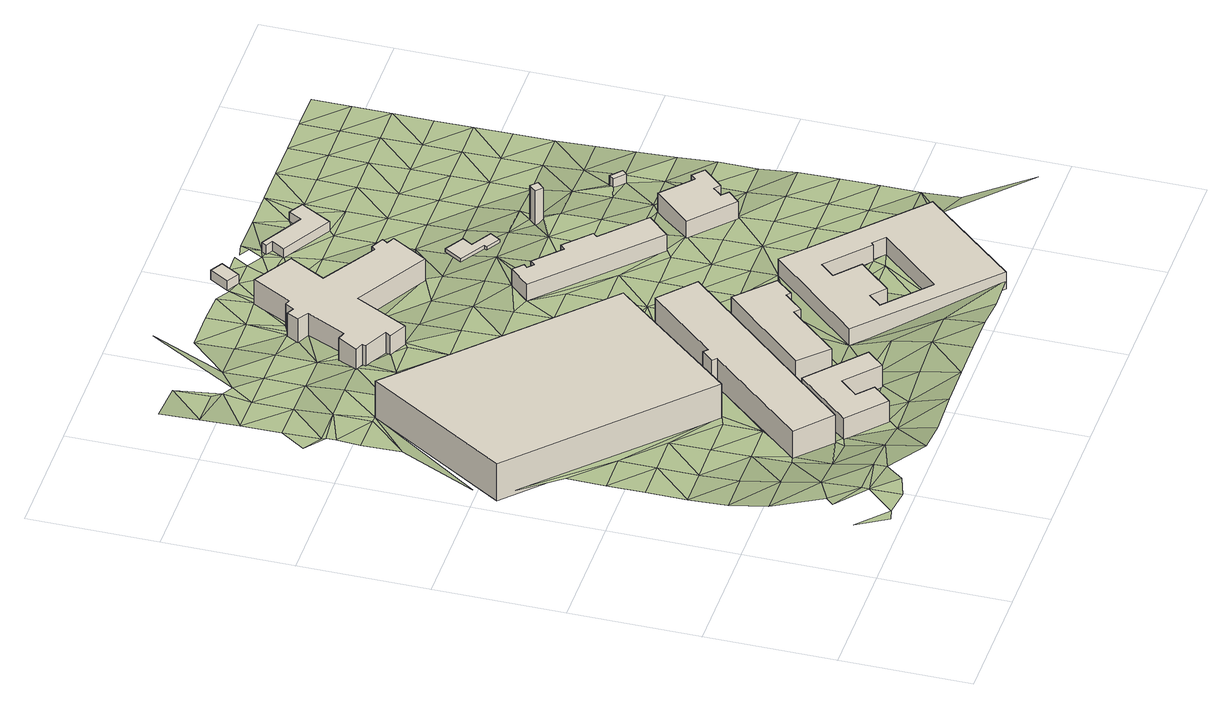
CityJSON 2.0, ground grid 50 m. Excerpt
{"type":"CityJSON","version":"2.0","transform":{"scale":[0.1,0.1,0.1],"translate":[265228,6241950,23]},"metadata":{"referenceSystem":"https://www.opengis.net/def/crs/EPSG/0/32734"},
"CityObjects":{
"building1":{"type":"Building","attributes":{"address":"358 on Victoria Victoria Road Cape Town","building":"commercial","building:levels":"5","footprint":{"type":"Polygon"},"plus_code":"C9X4XPXJ+X3R","ground_height":29.46,"building_height":15.3,"roof_height":44.76},"geometry":[{"type":"Solid","lod":"1","boundaries":[[[[0,1,2,3]],[[1,4,5,2]],[[4,6,7,5]],[[6,0,3,7]],[[3,2,5,7]],[[6,4,1,0]]]]}]},
"building2":{"type":"Building","attributes":{"address":"Victoria Road Salt River Cape Town","building":"residential","building:levels":"3","building:flats":"25","residential":"student","footprint":{"type":"Polygon"},"plus_code":"CCX8XPXF+X8W","ground_height":29.27,"building_height":9.7,"roof_height":38.97},"geometry":[{"type":"Solid","lod":"1","boundaries":[[[[8,9,10,11]],[[9,12,13,10]],[[12,14,15,13]],[[14,16,17,15]],[[16,18,19,17]],[[18,20,21,19]],[[20,22,23,21]],[[22,8,11,23]],[[11,10,13,15,17,19,21,23]],[[22,20,18,16,14,12,9,8]]]]}]},
"building3":{"type":"Building","attributes":{"address":"Victoria Road Salt River Cape Town","building":"residential","building:levels":"4","building:flats":"150","residential":"student","footprint":{"type":"Polygon"},"plus_code":"CCXCX2X6+XCX","ground_height":29.64,"building_height":12.5,"roof_height":42.14},"geometry":[{"type":"Solid","lod":"1","boundaries":[[[[24,25,26,27]],[[25,28,29,26]],[[28,30,31,29]],[[30,32,33,31]],[[32,34,35,33]],[[34,36,37,35]],[[36,38,39,37]],[[38,24,27,39]],[[27,26,29,31,33,35,37,39]],[[38,36,34,32,30,28,25,24]]]]}]},
"building4":{"type":"Building","attributes":{"address":"Victoria Road Salt River Cape Town","building":"residential","building:levels":"3","building:flats":"25","residential":"student","footprint":{"type":"Polygon"},"plus_code":"CGX6X8XC+XFW","ground_height":29.19,"building_height":9.7,"roof_height":38.89},"geometry":[{"type":"Solid","lod":"1","boundaries":[[[[40,41,42,43]],[[41,44,45,42]],[[44,46,47,45]],[[46,48,49,47]],[[48,50,51,49]],[[50,52,53,51]],[[52,54,55,53]],[[54,40,43,55]],[[43,42,45,47,49,51,53,55]],[[54,52,50,48,46,44,41,40]]]]}]},
"building5":{"type":"Building","attributes":{"address":"271 Victoria Road Salt River Cape Town","building":"commercial","building:levels":"3","footprint":{"type":"Polygon"},"plus_code":"CCXXXVXR+XFW","ground_height":26.22,"building_height":9.7,"roof_height":35.92},"geometry":[{"type":"Solid","lod":"1","boundaries":[[[[56,57,58,59]],[[57,60,61,58]],[[60,62,63,61]],[[62,64,65,63]],[[64,66,67,65]],[[66,68,69,67]],[[68,70,71,69]],[[70,72,73,71]],[[72,74,75,73]],[[74,76,77,75]],[[76,78,79,77]],[[78,80,81,79]],[[80,82,83,81]],[[82,84,85,83]],[[84,86,87,85]],[[86,88,89,87]],[[88,90,91,89]],[[90,92,93,91]],[[92,94,95,93]],[[94,96,97,95]],[[96,98,99,97]],[[98,100,101,99]],[[100,102,103,101]],[[102,56,59,103]],[[59,58,61,63,65,67,69,71,73,75,77,79,81,83,85,87,89,91,93,95,97,99,101,103]],[[102,100,98,96,94,92,90,88,86,84,82,80,78,76,74,72,70,68,66,64,62,60,57,56]]]]}]},
"building6":{"type":"Building","attributes":{"building":"commercial","building:levels":"2","footprint":{"type":"Polygon"},"plus_code":"CMXGXHX2+XPX","ground_height":30.38,"building_height":6.9,"roof_height":37.28},"geometry":[{"type":"Solid","lod":"1","boundaries":[[[[104,105,106,107]],[[105,108,109,106]],[[108,110,111,109]],[[110,104,107,111]],[[112,113,114,115]],[[113,116,117,114]],[[116,118,119,117]],[[118,120,121,119]],[[120,122,123,121]],[[122,124,125,123]],[[124,126,127,125]],[[126,128,129,127]],[[128,130,131,129]],[[130,112,115,131]],[[107,106,109,111],[115,114,117,119,121,123,125,127,129,131]],[[110,108,105,104],[130,128,126,124,122,120,118,116,113,112]]]]}]},
"building7":{"type":"Building","attributes":{"address":"6 Milne Street Salt River Cape Town","building":"house","building:levels":"1","footprint":{"type":"Polygon"},"plus_code":"CFXCXXXM+XWW","ground_height":25.07,"building_height":4.1,"roof_height":29.17},"geometry":[{"type":"Solid","lod":"1","boundaries":[[[[132,133,134,135]],[[133,136,137,134]],[[136,138,139,137]],[[138,132,135,139]],[[135,134,137,139]],[[138,136,133,132]]]]}]},
"building8":{"type":"Building","attributes":{"address":"346A Victoria Road Salt River 7925 Cape Town","building":"fire_station","building:levels":"2","footprint":{"type":"Polygon"},"plus_code":"CHXCXPXF+X3V","ground_height":28.88,"building_height":6.9,"roof_height":35.78},"geometry":[{"type":"Solid","lod":"1","boundaries":[[[[140,141,142,143]],[[141,144,145,142]],[[144,146,147,145]],[[146,148,149,147]],[[148,150,151,149]],[[150,152,153,151]],[[152,154,155,153]],[[154,156,157,155]],[[156,158,159,157]],[[158,160,161,159]],[[160,162,163,161]],[[162,140,143,163]],[[143,142,145,147,149,151,153,155,157,159,161,163]],[[162,160,158,156,154,152,150,148,146,144,141,140]]]]}]},
"building9":{"type":"Building","attributes":{"building":"roof","building:levels":"1","footprint":{"type":"Polygon"},"plus_code":"CHX7XVXF+X4X","ground_height":27.65,"bottom_roof_height":30.45,"roof_height":31.75},"geometry":[{"type":"Solid","lod":"1","boundaries":[[[[164,165,166,167]],[[165,168,169,166]],[[168,170,171,169]],[[170,172,173,171]],[[172,174,175,173]],[[174,176,177,175]],[[176,178,179,177]],[[178,164,167,179]],[[167,166,169,171,173,175,177,179]],[[178,176,174,172,170,168,165,164]]]]}]},
"building10":{"type":"Building","attributes":{"address":"7 Shelley Road Salt River Cape Town","building":"kindergarten","building:levels":"1","footprint":{"type":"Polygon"},"plus_code":"CHX7XMX5+X2W","ground_height":24.28,"building_height":4.1,"roof_height":28.38},"geometry":[{"type":"Solid","lod":"1","boundaries":[[[[180,181,182,183]],[[181,184,185,182]],[[184,186,187,185]],[[186,188,189,187]],[[188,190,191,189]],[[190,192,193,191]],[[192,194,195,193]],[[194,180,183,195]],[[183,182,185,187,189,191,193,195]],[[194,192,190,188,186,184,181,180]]]]}]},
"building11":{"type":"Building","attributes":{"building":"yes","building:levels":"5","footprint":{"type":"Polygon"},"plus_code":"CJXJX5XC+X2R","ground_height":26.21,"building_height":15.3,"roof_height":41.51},"geometry":[{"type":"Solid","lod":"1","boundaries":[[[[196,197,198,199]],[[197,200,201,198]],[[200,202,203,201]],[[202,196,199,203]],[[199,198,201,203]],[[202,200,197,196]]]]}]},
"building12":{"type":"Building","attributes":{"address":"289 Victoria Road Salt River 7925 Cape Town","building":"residential","building:levels":"2","beds":"30","social_facility":"shelter","footprint":{"type":"Polygon"},"plus_code":"CMXFX2X7+X6W","ground_height":28.86,"building_height":6.9,"roof_height":35.76},"geometry":[{"type":"Solid","lod":"1","boundaries":[[[[204,205,206,207]],[[205,208,209,206]],[[208,210,211,209]],[[210,212,213,211]],[[212,214,215,213]],[[214,216,217,215]],[[216,218,219,217]],[[218,220,221,219]],[[220,222,223,221]],[[222,204,207,223]],[[207,206,209,211,213,215,217,219,221,223]],[[222,220,218,216,214,212,210,208,205,204]]]]}]},
"building13":{"type":"Building","attributes":{"building":"retail","building:levels":"1","footprint":{"type":"Polygon"},"plus_code":"CPX2XFXF+X4V","ground_height":26.46,"building_height":4.1,"roof_height":30.56},"geometry":[{"type":"Solid","lod":"1","boundaries":[[[[224,225,226,227]],[[225,228,229,226]],[[228,230,231,229]],[[230,224,227,231]],[[227,226,229,231]],[[230,228,225,224]]]]}]},
"terrain1":{"type":"TINRelief","geometry":[{"type":"CompositeSurface","lod":"1","boundaries":[[[232,233,234]],[[232,235,236]],[[237,238,239]],[[239,238,236]],[[240,237,241]],[[239,241,237]],[[236,235,242]],[[243,240,244]],[[240,241,244]],[[245,239,236]],[[246,243,247]],[[248,236,242]],[[239,245,241]],[[244,247,243]],[[245,236,248]],[[249,246,250]],[[246,247,251]],[[252,244,241]],[[241,245,253]],[[250,254,249]],[[250,246,251]],[[241,253,252]],[[255,256,257]],[[247,244,258]],[[254,255,257]],[[259,245,248]],[[258,251,247]],[[258,244,252]],[[255,254,250]],[[253,245,259]],[[259,248,260]],[[252,253,261]],[[262,250,251]],[[251,258,263]],[[258,252,261]],[[253,259,264]],[[253,265,261]],[[266,256,255]],[[255,250,262]],[[262,251,263]],[[253,264,265]],[[258,261,267]],[[259,260,268]],[[269,4,270]],[[271,264,259]],[[267,263,258]],[[268,260,272]],[[265,264,271]],[[259,268,271]],[[255,262,266]],[[263,273,262]],[[273,263,267]],[[274,275,276]],[[277,278,270]],[[275,279,276]],[[265,271,280]],[[271,268,281]],[[278,277,282]],[[266,262,273]],[[272,283,268]],[[284,267,261]],[[267,266,273]],[[4,277,270]],[[282,285,274]],[[274,285,275]],[[286,279,275]],[[287,281,268]],[[277,285,282]],[[280,271,8]],[[283,287,268]],[[279,286,288]],[[289,265,280]],[[285,286,275]],[[287,290,281]],[[284,266,267]],[[285,277,4]],[[291,290,292]],[[291,292,18]],[[293,294,288]],[[288,286,295]],[[283,296,287]],[[285,4,297]],[[298,290,287]],[[289,280,8]],[[288,295,293]],[[298,292,290]],[[294,299,300]],[[284,301,266]],[[18,292,298]],[[297,4,302]],[[286,285,303]],[[304,294,293]],[[305,302,4]],[[299,294,304]],[[306,287,296]],[[298,287,306]],[[303,295,286]],[[303,285,297]],[[307,266,301]],[[41,289,8]],[[308,293,295]],[[44,41,8]],[[304,293,299]],[[8,309,44]],[[305,4,310]],[[298,306,311]],[[295,312,308]],[[295,303,312]],[[38,265,289]],[[297,302,313]],[[309,298,311]],[[302,305,314]],[[301,315,307]],[[306,296,316]],[[303,297,313]],[[314,313,302]],[[289,41,317]],[[318,307,315]],[[316,311,306]],[[309,319,44]],[[320,308,312]],[[316,296,321]],[[266,307,322]],[[323,312,303]],[[311,324,309]],[[310,4,322]],[[314,305,325]],[[303,313,323]],[[309,110,319]],[[326,313,314]],[[325,305,310]],[[311,316,324]],[[327,320,312]],[[313,326,328]],[[44,319,329]],[[326,314,330]],[[309,324,110]],[[327,312,323]],[[331,307,318]],[[332,308,320]],[[333,323,313]],[[316,321,334]],[[325,335,314]],[[314,335,330]],[[41,40,317]],[[330,336,326]],[[329,319,110]],[[323,333,337]],[[317,38,289]],[[338,320,327]],[[310,339,325]],[[340,324,316]],[[44,329,46]],[[341,320,338]],[[339,310,342]],[[335,325,343]],[[334,340,316]],[[340,110,324]],[[323,344,327]],[[343,330,335]],[[310,322,342]],[[345,323,337]],[[307,346,322]],[[331,346,307]],[[347,343,325]],[[339,347,325]],[[345,344,323]],[[338,327,348]],[[46,329,48]],[[327,344,348]],[[52,329,110]],[[349,317,40]],[[342,322,350]],[[342,351,339]],[[334,352,340]],[[38,317,349]],[[341,338,353]],[[347,354,343]],[[48,329,52]],[[342,350,351]],[[348,353,338]],[[110,340,355]],[[354,356,343]],[[357,358,348]],[[322,346,359]],[[48,52,50]],[[331,359,346]],[[347,339,360]],[[343,356,361]],[[348,358,353]],[[339,351,362]],[[363,358,357]],[[341,353,364]],[[353,358,363]],[[331,38,365]],[[40,38,349]],[[366,350,322]],[[367,368,369]],[[359,331,365]],[[354,347,360]],[[339,362,360]],[[352,355,340]],[[110,108,52]],[[366,351,350]],[[367,369,370]],[[359,366,322]],[[370,369,371]],[[38,40,372]],[[356,354,373]],[[351,140,362]],[[52,374,54]],[[375,353,363]],[[363,376,375]],[[54,372,40]],[[360,373,354]],[[377,365,38]],[[377,359,365]],[[351,366,378]],[[353,379,364]],[[140,351,378]],[[370,380,367]],[[52,108,374]],[[372,377,38]],[[356,381,361]],[[360,362,382]],[[379,353,375]],[[140,382,362]],[[367,380,383]],[[374,108,54]],[[359,384,366]],[[377,385,359]],[[373,381,356]],[[372,54,108]],[[386,370,371]],[[360,387,373]],[[384,378,366]],[[370,386,380]],[[388,389,390]],[[390,389,383]],[[384,140,378]],[[359,385,384]],[[387,360,382]],[[375,391,392]],[[375,392,379]],[[377,372,393]],[[375,102,391]],[[386,383,380]],[[393,372,108]],[[387,394,373]],[[136,392,391]],[[395,396,397]],[[385,377,398]],[[373,394,381]],[[399,388,390]],[[390,383,399]],[[400,401,102]],[[397,396,402]],[[403,386,371]],[[136,404,392]],[[393,398,377]],[[136,391,405]],[[401,400,406]],[[405,391,102]],[[384,407,140]],[[383,386,399]],[[385,408,384]],[[397,409,382]],[[409,387,382]],[[397,402,409]],[[385,398,408]],[[355,410,411]],[[394,387,409]],[[412,413,402]],[[414,393,108]],[[403,399,386]],[[102,401,415]],[[136,405,416]],[[406,417,401]],[[136,418,138]],[[413,409,402]],[[399,403,419]],[[398,393,414]],[[418,136,416]],[[412,420,413]],[[384,408,407]],[[102,421,405]],[[422,414,108]],[[381,394,423]],[[424,417,406]],[[415,401,417]],[[425,422,108]],[[426,417,424]],[[409,427,394]],[[416,405,428]],[[421,102,415]],[[381,423,429]],[[430,429,426]],[[398,431,408]],[[418,416,432]],[[428,405,421]],[[413,420,433]],[[414,434,398]],[[427,423,394]],[[435,436,420]],[[409,413,433]],[[407,408,431]],[[434,431,398]],[[437,417,426]],[[425,108,411]],[[420,436,433]],[[426,429,437]],[[415,417,437]],[[422,438,414]],[[439,144,435]],[[421,440,428]],[[411,410,441]],[[427,409,442]],[[440,443,428]],[[438,422,425]],[[444,440,421]],[[445,428,443]],[[429,423,437]],[[407,431,144]],[[442,409,433]],[[436,435,446]],[[415,447,421]],[[445,448,449]],[[443,448,445]],[[446,435,144]],[[414,450,434]],[[423,427,451]],[[437,447,415]],[[438,452,414]],[[436,453,433]],[[434,450,431]],[[442,451,427]],[[450,414,452]],[[453,436,446]],[[194,421,447]],[[437,423,454]],[[455,438,425]],[[442,433,196]],[[456,425,411]],[[448,443,457]],[[144,431,204]],[[455,425,456]],[[451,454,423]],[[458,443,184]],[[196,433,459]],[[144,204,446]],[[433,453,460]],[[457,443,458]],[[433,460,459]],[[437,461,447]],[[462,452,438]],[[442,196,202]],[[442,463,451]],[[454,461,437]],[[438,455,462]],[[453,446,464]],[[463,442,202]],[[465,411,441]],[[447,466,194]],[[184,181,458]],[[465,456,411]],[[450,452,467]],[[460,200,459]],[[446,204,464]],[[457,458,181]],[[455,456,465]],[[454,451,468]],[[461,466,447]],[[462,467,452]],[[202,200,463]],[[460,453,469]],[[441,470,465]],[[451,463,468]],[[471,472,473]],[[180,194,466]],[[474,472,450]],[[475,471,473]],[[464,469,453]],[[441,476,470]],[[461,454,477]],[[455,478,462]],[[474,450,467]],[[460,479,200]],[[464,204,480]],[[457,181,481]],[[472,474,473]],[[468,477,454]],[[465,478,455]],[[180,481,181]],[[463,200,482]],[[469,479,460]],[[466,483,180]],[[484,464,480]],[[485,467,462]],[[486,466,461]],[[463,482,468]],[[477,487,461]],[[473,474,488]],[[478,485,462]],[[483,481,180]],[[200,479,482]],[[225,469,464]],[[488,489,473]],[[490,464,484]],[[466,486,483]],[[491,474,467]],[[492,479,469]],[[461,487,486]],[[488,484,489]],[[477,468,493]],[[464,490,225]],[[485,491,467]],[[492,469,225]],[[488,490,484]],[[230,479,492]],[[482,493,468]],[[474,494,488]],[[487,477,495]],[[481,483,496]],[[483,486,497]],[[491,494,474]],[[230,498,479]],[[493,495,477]],[[225,490,499]],[[499,230,228]],[[499,228,225]],[[479,500,482]],[[501,490,488]],[[483,497,496]],[[494,501,488]],[[499,498,230]],[[486,487,502]],[[482,500,493]],[[495,503,487]],[[479,498,500]],[[499,490,504]],[[502,497,486]],[[487,503,502]],[[501,504,490]],[[505,498,499]],[[506,495,493]],[[493,500,507]],[[497,508,496]],[[504,505,499]],[[495,506,503]],[[497,502,508]],[[493,507,506]],[[500,498,509]],[[505,510,498]],[[511,496,508]],[[502,503,512]],[[509,507,500]],[[503,506,513]],[[498,510,509]],[[508,502,512]],[[503,513,512]],[[506,507,514]],[[507,509,515]],[[508,516,511]],[[514,513,506]],[[516,508,512]],[[507,515,514]],[[511,516,517]],[[512,513,518]],[[513,514,519]],[[516,512,518]],[[513,519,518]],[[516,520,517]],[[520,516,518]],[[517,520,521]]]}]}
},
"vertices":[
[674,767,54],[1089,1249,54],[1089,1249,218],[674,767,218],[352,1952,54],[352,1952,218],[5,1403,54],[5,1403,218],
[860,524,61],[674,316,61],[674,316,160],[860,524,160],[817,190,61],[817,190,160],[880,261,61],[880,261,160],[820,315,61],[820,315,160],[881,384,61],[881,384,160],[1009,270,61],[1009,270,160],[1070,338,61],[1070,338,160],
[1127,1141,61],[889,877,61],[889,877,191],[1127,1141,191],[871,893,61],[871,893,191],[830,848,61],[830,848,191],[848,832,61],[848,832,191],[511,458,61],[511,458,191],[645,339,61],[645,339,191],[1260,1022,61],[1260,1022,191],
[1246,896,62],[949,572,62],[949,572,159],[1246,896,159],[1053,469,62],[1053,469,159],[1222,659,62],[1222,659,159],[1245,639,62],[1245,639,159],[1310,711,62],[1310,711,159],[1326,698,62],[1326,698,159],[1384,765,62],[1384,765,159],
[913,2560,20],[829,2406,20],[829,2406,129],[913,2560,129],[809,2414,20],[809,2414,129],[787,2379,20],[787,2379,129],[760,2393,20],[760,2393,129],[734,2348,20],[734,2348,129],[778,2321,20],[778,2321,129],[698,2167,20],[698,2167,129],[669,2177,20],[669,2177,129],[622,2100,20],[622,2100,129],[655,2086,20],[655,2086,129],[650,2073,20],[650,2073,129],[745,2026,20],[745,2026,129],[730,2005,20],[730,2005,129],[802,1971,20],[802,1971,129],[910,2176,20],[910,2176,129],[1197,2010,20],[1197,2010,129],[1282,2151,20],[1282,2151,129],[1251,2166,20],[1251,2166,129],[1265,2187,20],[1265,2187,129],[1214,2213,20],[1214,2213,129],[1201,2198,20],[1201,2198,129],[989,2327,20],[989,2327,129],[1069,2468,20],[1069,2468,129],
[1675,5,68],[1998,369,68],[1998,369,143],[1675,5,143],[1526,803,68],[1526,803,143],[1203,448,68],[1203,448,143],[1536,645,68],[1697,501,68],[1697,501,143],[1536,645,143],[1705,510,68],[1705,510,143],[1750,469,68],[1750,469,143],[1535,230,68],[1535,230,143],[1366,382,68],[1366,382,143],[1411,432,68],[1411,432,143],[1465,383,68],[1465,383,143],[1578,508,68],[1578,508,143],[1486,590,68],[1486,590,143],
[1008,2747,21],[963,2673,21],[963,2673,62],[1008,2747,62],[1012,2645,21],[1012,2645,62],[1056,2719,21],[1056,2719,62],
[1154,1623,55],[1572,1228,55],[1572,1228,128],[1154,1623,128],[1652,1312,55],[1652,1312,128],[1492,1463,55],[1492,1463,128],[1507,1479,55],[1507,1479,128],[1409,1572,55],[1409,1572,128],[1390,1553,55],[1390,1553,128],[1290,1648,55],[1290,1648,128],[1273,1630,55],[1273,1630,128],[1251,1651,55],[1251,1651,128],[1264,1665,55],[1264,1665,128],[1227,1700,55],[1227,1700,128],
[1400,1929,74],[1326,1973,74],[1326,1973,88],[1400,1929,88],[1283,1904,74],[1283,1904,88],[1381,1845,74],[1381,1845,88],[1377,1836,74],[1377,1836,88],[1431,1803,74],[1431,1803,88],[1455,1843,74],[1455,1843,88],[1376,1890,74],[1376,1890,88],
[1477,2544,13],[1422,2576,13],[1422,2576,54],[1477,2544,54],[1393,2525,13],[1393,2525,54],[1223,2621,13],[1223,2621,54],[1212,2601,13],[1212,2601,54],[1239,2586,13],[1239,2586,54],[1209,2535,13],[1209,2535,54],[1407,2423,13],[1407,2423,54],
[1616,1725,32],[1641,1702,32],[1641,1702,185],[1616,1725,185],[1667,1729,32],[1667,1729,185],[1642,1752,32],[1642,1752,185],
[1795,1325,44],[1663,1181,44],[1663,1181,128],[1795,1325,128],[1826,1036,44],[1826,1036,128],[1871,1083,44],[1871,1083,128],[1846,1107,44],[1846,1107,128],[1877,1142,44],[1877,1142,128],[1899,1122,44],[1899,1122,128],[1972,1201,44],[1972,1201,128],[1929,1240,44],[1929,1240,128],[1911,1220,44],[1911,1220,128],
[1896,1518,35],[1938,1482,35],[1938,1482,76],[1896,1518,76],[1954,1499,35],[1954,1499,76],[1911,1536,35],[1911,1536,76],
[225,12,141],[110,118,141],[179,0,141],[329,0,141],[328,122,141],[245,256,131],[217,225,131],[329,150,141],[179,450,102],[329,300,131],[418,29,140],[179,600,75],[329,450,102],[479,150,133],[179,750,68],[329,600,75],[482,100,133],[179,905,68],[329,905,68],[329,750,68],[479,450,77],[479,300,103],[179,1050,68],[329,1050,68],[5,1403,81],[179,1200,68],[479,600,73],[630,150,108],[630,0,135],[511,458,77],[479,905,69],[479,750,70],[630,300,72],[645,339,72],[674,767,74],[630,600,74],[780,150,72],[29,1500,65],[179,1800,61],[674,316,72],[780,0,108],[630,750,74],[187,2085,54],[179,2100,54],[108,2148,54],[329,1955,54],[179,1955,56],[179,2245,50],[780,450,62],[817,190,72],[190,2049,54],[930,0,126],[848,832,68],[329,2100,54],[329,2245,45],[930,150,80],[179,2400,50],[930,600,62],[880,261,62],[820,315,63],[930,300,62],[351,2513,41],[179,2550,45],[329,2400,45],[1080,0,133],[479,2100,52],[1009,270,71],[330,2693,36],[179,2700,39],[830,848,68],[479,1955,55],[479,2245,40],[329,2550,40],[630,1800,55],[1080,150,105],[930,1050,64],[394,2490,41],[1070,338,71],[780,1650,55],[1080,300,71],[479,2400,40],[622,2100,46],[630,1955,51],[871,893,66],[1230,150,128],[1080,750,61],[889,877,66],[1080,450,62],[479,2550,36],[1230,0,135],[1089,1249,62],[630,2245,35],[1230,300,99],[780,1800,52],[650,2073,46],[630,2400,35],[655,2086,46],[1230,600,62],[730,2005,52],[1127,1141,62],[630,2850,24],[669,2177,35],[1381,0,135],[780,1955,52],[745,2026,42],[698,2167,46],[630,2550,30],[930,1650,56],[1381,150,120],[630,2700,26],[930,1500,58],[802,1971,52],[734,2348,30],[778,2321,37],[1080,1200,62],[930,1800,51],[760,2393,30],[1230,905,62],[1080,1350,60],[1080,1500,58],[1531,0,108],[780,2550,30],[930,1955,45],[1675,5,108],[930,2100,39],[787,2379,30],[780,2400,30],[1230,1200,61],[1080,1800,47],[910,2176,32],[1080,1650,55],[809,2414,30],[780,2700,26],[1230,1050,61],[1230,1350,58],[1465,383,71],[1411,432,70],[1366,382,70],[1531,300,76],[1535,230,76],[1381,905,62],[1080,1955,39],[1381,750,62],[913,2560,25],[829,2406,30],[1381,1050,60],[1230,1500,57],[903,2696,22],[1531,450,71],[1197,2010,39],[1227,1700,57],[1578,508,71],[1381,1350,60],[1381,1200,60],[1681,450,71],[1230,1800,51],[1536,645,71],[1486,590,71],[1531,600,71],[930,2550,25],[957,2663,22],[1531,905,63],[1230,1955,39],[1251,1651,57],[1273,1630,57],[1264,1665,57],[1531,1050,61],[1697,501,71],[989,2327,25],[1080,2400,20],[1290,1648,57],[1750,469,71],[963,2673,22],[1080,2550,20],[1201,2198,25],[1572,1228,61],[1531,1200,61],[1381,1800,46],[1712,29,108],[1998,369,89],[1390,1553,59],[1381,1650,57],[1681,905,63],[1230,2400,19],[1120,2644,21],[1230,2245,25],[1080,2700,21],[1705,510,71],[1409,1572,59],[1209,2535,19],[1681,750,68],[1381,2100,16],[1214,2213,25],[1831,600,70],[1265,2187,25],[1381,1955,23],[1183,2607,19],[1282,2151,29],[1251,2166,29],[1663,1181,61],[1154,2700,21],[1531,1650,57],[1681,1050,61],[1507,1479,59],[1531,1500,59],[1381,2245,15],[1831,750,65],[1492,1463,59],[1212,2601,19],[2005,347,89],[1531,1800,46],[1223,2621,19],[1239,2586,19],[1217,2665,18],[1681,1350,55],[1381,2400,13],[1230,2700,18],[1176,2689,18],[1826,1036,59],[1531,1955,23],[1831,905,63],[1681,1500,58],[1531,2100,16],[1981,600,67],[1981,450,73],[1381,2700,10],[1381,2550,13],[1641,1702,53],[1681,1650,53],[1531,2245,15],[1981,750,65],[1681,1800,32],[1831,1350,44],[2132,450,69],[1531,2400,13],[1981,905,64],[1681,1955,17],[1831,1500,46],[2132,300,78],[1846,1107,59],[1871,1083,59],[1899,1122,59],[1981,1050,52],[1877,1142,59],[2310,69,86],[1681,2100,15],[2132,600,67],[1831,1650,41],[1911,1220,52],[1531,2700,10],[1831,1800,18],[1531,2550,13],[1929,1240,52],[2132,750,65],[1681,2400,11],[1681,2245,14],[1981,1200,52],[1972,1201,52],[1981,1350,38],[2132,905,61],[1896,1518,46],[1831,1955,15],[2132,1050,46],[1831,2100,14],[1681,2700,8],[1681,2550,11],[1981,1650,24],[1981,1500,35],[1981,1800,14],[2132,1200,46],[1831,2400,10],[1831,2245,13],[2132,1350,34],[2132,1500,28],[1981,2100,12],[1981,1955,13],[1831,2550,10],[2132,1800,13],[2132,1650,19],[1831,2700,10],[1981,2400,10],[1981,2245,11],[2132,2100,10],[2132,1955,12],[1981,2550,10],[1981,2700,9],[2132,2400,8],[2132,2245,9],[2132,2550,8],[2132,2700,7]
]}
